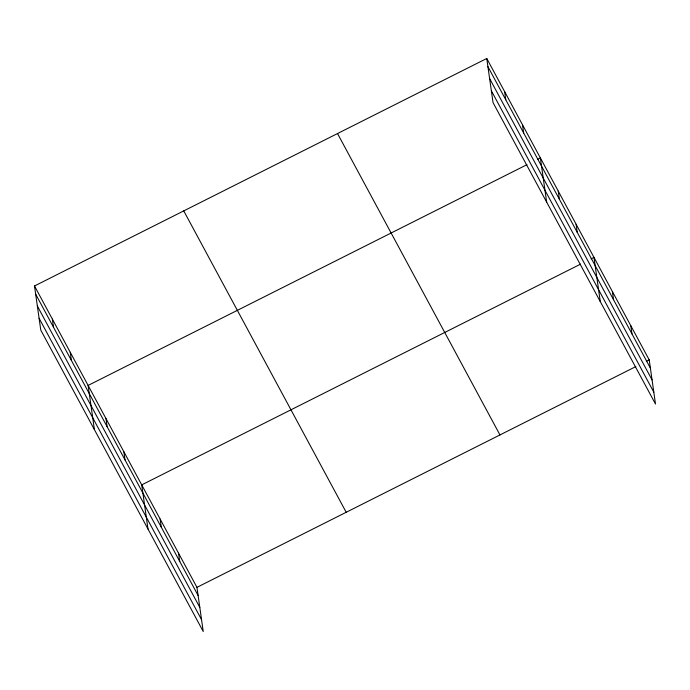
<?xml version="1.0" encoding="UTF-8"?>
<svg xmlns="http://www.w3.org/2000/svg" width="690" height="690" viewBox="0 0 690 690"><rect width="100%" height="100%" fill="white"/><g stroke="black" fill="none" stroke-linecap="round" stroke-linejoin="round"><path stroke-width="1.03" d="M34.5 285.971L196.952 587.354L203.239 631.523L40.788 330.139L34.5 285.971L486.761 58.477L649.212 359.861L655.5 404.03L493.048 102.646L486.761 58.477M526.979 164.668L88.113 385.425L94.401 429.594M537.501 159.381L540.365 157.932L546.653 202.11M580.583 264.132L141.717 484.88L148.005 529.049M591.106 258.836L593.978 257.396L600.266 301.565M196.952 587.354L635.818 366.597M646.34 361.31L649.212 359.861M487.925 66.671L650.377 368.055M489.615 78.539L652.067 379.923M491.358 90.778L653.809 392.162M337.514 133.55L499.965 434.933M183.747 210.899L346.199 512.282M35.664 294.156L198.125 595.539M37.355 306.032L199.807 607.416M39.097 318.262L201.549 619.646M630.798 325.706L631.971 333.9M612.392 291.551L613.557 299.736M576.107 224.241L577.271 232.427M558.236 191.087L559.4 199.281M522.502 124.787L523.667 132.972M504.632 91.632L505.796 99.817M178.546 553.199L179.711 561.384M160.132 519.035L161.296 527.229M123.846 451.726L125.019 459.92M105.984 418.58L107.148 426.765M70.242 352.271L71.406 360.465M52.371 319.116L53.535 327.31"/></g></svg>
